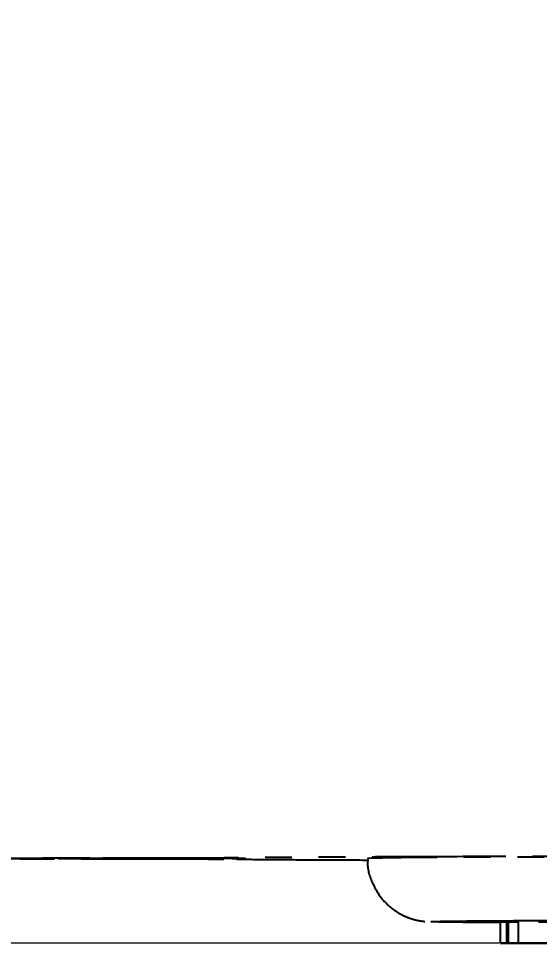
# Model space of a CAD drawing. Header units: millimetres. Extents: x 2371 to 4515, y 843 to 2359.
# Drawn here: x 3137.18 to 3161.91, y 960.82 to 1004.76 of the extents above; entities that cross this region are included whole.
import ezdxf

# ---------------------------------------------------------------- set-up
doc = ezdxf.new("R2010")
doc.units = ezdxf.units.MM
doc.linetypes.add('PHANTOM', pattern=[12.7, 6.35, -1.27, 1.27, -1.27, 1.27, -1.27])
doc.layers.add('AM_5', color=3, linetype='Continuous', lineweight=25)
doc.styles.add('SLDTEXTSTYLE1', font='txt.shx', dxfattribs={"width": 0.7, "bigfont": 'gbcbig.shx'})
doc.dimstyles.new('SLDDIMSTYLE12$0', dxfattribs={"dimtxt": 12, "dimasz": 10, "dimexe": 0, "dimexo": 0.0625, "dimgap": 0.875, "dimtad": 1, "dimdec": 1, "dimlfac": 1.8, "dimrnd": 1e-09, "dimzin": 12, "dimdsep": 46, "dimtxsty": 'SLDTEXTSTYLE1', "dimcen": 0.09, "dimdle": 8.16, "dimclrd": 3, "dimclre": 3, "dimadec": 0, "dimazin": 3, "dimtfac": 1, "dimtdec": 1, "dimtofl": 0, "dimtmove": 0, "dimatfit": 3, "dimfxl": 0, "dimfrac": 2, "dimtolj": 1, "dimlwd": 5, "dimlwe": 5, "dimarcsym": 0})

# ---------------------------------------------------------------- blocks, each defined once
blk = doc.blocks.new('*D60')
at = {"layer": 'AM_5', "color": 3, "lineweight": 5, "transparency": 16777216}
blk.add_line((3160.886, 1005.911), (3031.433, 1005.911), dxfattribs=at)
at = {"layer": 'AM_5', "color": 3, "linetype": 'Continuous', "lineweight": 5, "transparency": 16777216}
for p, q in [((3031.433, 995.911), (3031.433, 970.839)), ((3159.991, 960.839), (3031.433, 960.839))]:
    blk.add_line(p, q, dxfattribs=at)
at = {"layer": 'AM_5', "color": 3, "transparency": 16777216}
for points in [[(3029.767, 995.911), (3033.1, 995.911), (3031.433, 1005.911)], [(3029.767, 970.839), (3033.1, 970.839), (3031.433, 960.839)]]:
    blk.add_solid(points, dxfattribs=at)
at = {"layer": 'Defpoints', "color": 0, "transparency": 16777216}
for p in [(3160.949, 1005.911), (3031.433, 960.839), (3160.054, 960.839)]:
    blk.add_point(p, dxfattribs=at)
at = {"layer": 'AM_5', "color": 0, "transparency": 16777216, "insert": (3024.558, 983.375), "char_height": 12, "attachment_point": 5, "rotation": 90, "style": 'SLDTEXTSTYLE1'}
blk.add_mtext('\\A1;45', dxfattribs=at)

msp = doc.modelspace()

# ---------------------------------------------------------------- linework, layer by layer
at = {"color": 7, "linetype": 'PHANTOM', "lineweight": 25}
for p, q in [((3156.749, 961.856), (3156.803, 961.859)), ((3160.36, 961.839), (3160.054, 961.839)), ((3160.054, 960.839), (3160.054, 961.839)), ((3160.423, 961.838), (3160.36, 961.839)), ((3160.36, 960.839), (3160.36, 961.839)), ((3160.423, 961.838), (3160.423, 960.838)), ((3168.214, 961.84), (3160.913, 961.837)), ((3160.913, 960.837), (3160.913, 961.837)), ((3160.445, 960.834), (3160.054, 960.839)), ((3160.054, 960.839), (3160.36, 960.839)), ((3160.36, 960.839), (3160.423, 960.838)), ((3160.734, 960.835), (3160.751, 960.834)), ((3160.913, 960.837), (3168.214, 960.84)), ((3168.36, 960.838), (3161.059, 960.835)), ((3161.907, 960.836), (3161.907, 960.82))]:
    msp.add_line(p, q, dxfattribs=at)
at = {"color": 7, "linetype": 'PHANTOM', "lineweight": 25, "flags": 128}
for points in [[(3147.949, 964.856), (3147.771, 964.853), (3147.252, 964.85), (3146.426, 964.848), (3145.349, 964.846), (3144.094, 964.845), (3142.749, 964.845), (3141.403, 964.845), (3140.149, 964.846), (3139.072, 964.848), (3138.245, 964.85), (3137.726, 964.853), (3137.549, 964.856), (3137.726, 964.859), (3138.245, 964.862), (3139.072, 964.864), (3140.149, 964.866), (3141.403, 964.867), (3142.749, 964.867), (3144.094, 964.867), (3145.349, 964.866), (3146.426, 964.864), (3147.252, 964.862), (3147.771, 964.859), (3147.949, 964.856)], [(3140.568, 964.844), (3140.5, 964.862), (3140.494, 964.866)], [(3147.523, 964.826), (3147.331, 964.845), (3147.262, 964.862)], [(3296.749, 964.856), (3296.704, 964.861), (3296.348, 964.872), (3295.638, 964.883), (3294.577, 964.893), (3293.171, 964.904), (3291.426, 964.914), (3289.352, 964.924), (3286.958, 964.933), (3284.257, 964.942), (3281.262, 964.951), (3277.988, 964.959), (3274.451, 964.967), (3270.669, 964.974), (3266.66, 964.981), (3262.446, 964.987), (3258.046, 964.992), (3253.482, 964.996), (3248.778, 965), (3243.957, 965.004), (3239.043, 965.006), (3234.06, 965.008), (3229.033, 965.009), (3223.987, 965.009), (3218.947, 965.008), (3213.939, 965.007), (3208.987, 965.005), (3204.116, 965.002), (3199.351, 964.998), (3194.714, 964.994), (3190.23, 964.989), (3185.92, 964.984), (3181.806, 964.977), (3177.908, 964.971), (3174.246, 964.963), (3170.839, 964.955), (3167.702, 964.947), (3164.852, 964.938), (3162.303, 964.928), (3160.068, 964.919), (3158.157, 964.909), (3156.581, 964.899), (3155.346, 964.888), (3154.46, 964.877), (3153.927, 964.867), (3153.749, 964.856), (3153.749, 964.856)]]:
    msp.add_lwpolyline(points, dxfattribs=at)
at = {"color": 7, "linetype": 'PHANTOM', "lineweight": 25}
for points, knots in [([(3211.115, 965.022), (3208.619, 965.021), (3203.582, 965.019), (3196.205, 965.013), (3188.963, 965.006), (3181.984, 964.998), (3175.381, 964.987), (3169.287, 964.976), (3163.794, 964.963), (3158.983, 964.948), (3154.92, 964.934), (3151.651, 964.918), (3149.112, 964.902), (3148.05, 964.892), (3147.523, 964.886)], [0, 0, 0, 0, 0.079959, 0.161371, 0.244142, 0.328893, 0.414217, 0.5, 0.585778, 0.671102, 0.755858, 0.838624, 0.920039, 1, 1, 1, 1]), ([(3140.568, 964.868), (3140.015, 964.868), (3138.881, 964.867), (3137.572, 964.864), (3136.734, 964.86), (3136.458, 964.856), (3136.734, 964.852), (3137.572, 964.848), (3138.881, 964.845), (3140.015, 964.844), (3140.568, 964.844)], [0, 0, 0, 0, 0.122089, 0.25, 0.377911, 0.5, 0.622089, 0.75, 0.877911, 1, 1, 1, 1]), ([(3147.523, 964.886), (3147.29, 964.884), (3146.815, 964.88), (3145.23, 964.875), (3143.138, 964.871), (3141.415, 964.869), (3140.568, 964.868)], [0, 0, 0, 0, 0.245796, 0.5, 0.754204, 1, 1, 1, 1]), ([(3140.568, 964.844), (3141.415, 964.843), (3143.138, 964.841), (3145.23, 964.837), (3146.815, 964.832), (3147.29, 964.828), (3147.523, 964.826)], [0, 0, 0, 0, 0.245796, 0.5, 0.754204, 1, 1, 1, 1]), ([(3147.523, 964.826), (3148.055, 964.82), (3149.129, 964.81), (3151.263, 964.796), (3153.067, 964.788), (3153.762, 964.785)], [0, 0, 0, 0, 0.376395, 0.759633, 1, 1, 1, 1]), ([(3153.77, 964.854), (3153.763, 964.802), (3153.714, 964.427), (3153.93, 963.726), (3154.417, 962.877), (3155.073, 962.327), (3155.66, 962.046), (3156.072, 961.927), (3156.356, 961.878), (3156.427, 961.872), (3156.469, 961.868)], [0, 0, 0, 0, 0.030661, 0.221524, 0.412563, 0.604262, 0.714262, 0.802035, 0.882755, 1, 1, 1, 1]), ([(3156.803, 961.859), (3156.851, 961.862), (3156.957, 961.87), (3157.827, 961.883), (3159.308, 961.897), (3161.483, 961.91), (3164.314, 961.923), (3167.828, 961.936), (3171.982, 961.948), (3176.725, 961.96), (3181.987, 961.97), (3187.678, 961.979), (3193.701, 961.986), (3199.924, 961.992), (3206.29, 961.997), (3212.642, 962), (3218.981, 962.002), (3225.248, 962.003), (3231.516, 962.002), (3237.854, 962), (3244.207, 961.997), (3250.573, 961.992), (3256.796, 961.986), (3262.819, 961.979), (3268.51, 961.97), (3273.772, 961.96), (3278.515, 961.948), (3282.669, 961.936), (3286.183, 961.923), (3289.014, 961.91), (3291.189, 961.897), (3292.67, 961.883), (3293.542, 961.87), (3293.648, 961.862), (3293.696, 961.858)], [0, 0, 0, 0, 0.023828, 0.053273, 0.084485, 0.115699, 0.147957, 0.180726, 0.213842, 0.247136, 0.28043, 0.313546, 0.346314, 0.378573, 0.409785, 0.440999, 0.470442, 0.499888, 0.529332, 0.558778, 0.58999, 0.621203, 0.653462, 0.68623, 0.719347, 0.752641, 0.785934, 0.819051, 0.851819, 0.884078, 0.915289, 0.946503, 0.975948, 1, 1, 1, 1]), ([(3160.054, 961.812), (3159.834, 961.813), (3158.88, 961.819), (3157.85, 961.829), (3156.907, 961.843), (3156.801, 961.852), (3156.749, 961.856)], [0, 0, 0, 0, 0.093549, 0.407564, 0.703776, 1, 1, 1, 1]), ([(3160.913, 961.837), (3160.844, 961.837), (3160.744, 961.837), (3160.614, 961.837), (3160.531, 961.837), (3160.461, 961.838), (3160.438, 961.838), (3160.423, 961.838)], [0, 0, 0, 0, 0.282258, 0.415886, 0.550305, 0.716557, 1, 1, 1, 1]), ([(3160.423, 960.838), (3160.442, 960.838), (3160.468, 960.838), (3160.562, 960.837), (3160.658, 960.837), (3160.778, 960.837), (3160.867, 960.837), (3160.913, 960.837)], [0, 0, 0, 0, 0.35696, 0.506296, 0.628832, 0.807113, 1, 1, 1, 1]), ([(3165.634, 960.828), (3164.967, 960.828), (3163.904, 960.827), (3162.511, 960.828), (3161.577, 960.829), (3160.865, 960.831), (3160.566, 960.833), (3160.464, 960.834), (3160.445, 960.834)], [0, 0, 0, 0, 0.298114, 0.474394, 0.620068, 0.765882, 0.956507, 1, 1, 1, 1]), ([(3161.059, 960.835), (3161.009, 960.835), (3160.921, 960.835), (3160.819, 960.835), (3160.756, 960.835), (3160.747, 960.835), (3160.743, 960.835)], [0, 0, 0, 0, 0.290202, 0.50382, 0.763034, 1, 1, 1, 1]), ([(3160.751, 960.834), (3160.845, 960.833), (3161.025, 960.832), (3161.702, 960.831), (3162.717, 960.83), (3163.986, 960.83), (3164.921, 960.83), (3165.359, 960.83)], [0, 0, 0, 0, 0.1795953, 0.3437589, 0.4958271, 0.7636966, 1, 1, 1, 1])]:
    msp.add_open_spline(points, degree=3, knots=knots, dxfattribs=at)

# ---------------------------------------------------------------- dimensions: what is measured, and where the dimension line sits
at = {"layer": 'AM_5'}
dim = msp.add_linear_dim(base=(3031.433, 960.839), p1=(3160.949, 1005.911), p2=(3160.054, 960.839), angle=90, text='45', dimstyle='SLDDIMSTYLE12$0', override={"dimlfac": 1, "dimpost": ''}, dxfattribs=at)
dim.commit()
dim.dimension.update_dxf_attribs({"geometry": '*D60', "text_midpoint": (3024.558, 983.375)})

doc.saveas('drawing.dxf')
